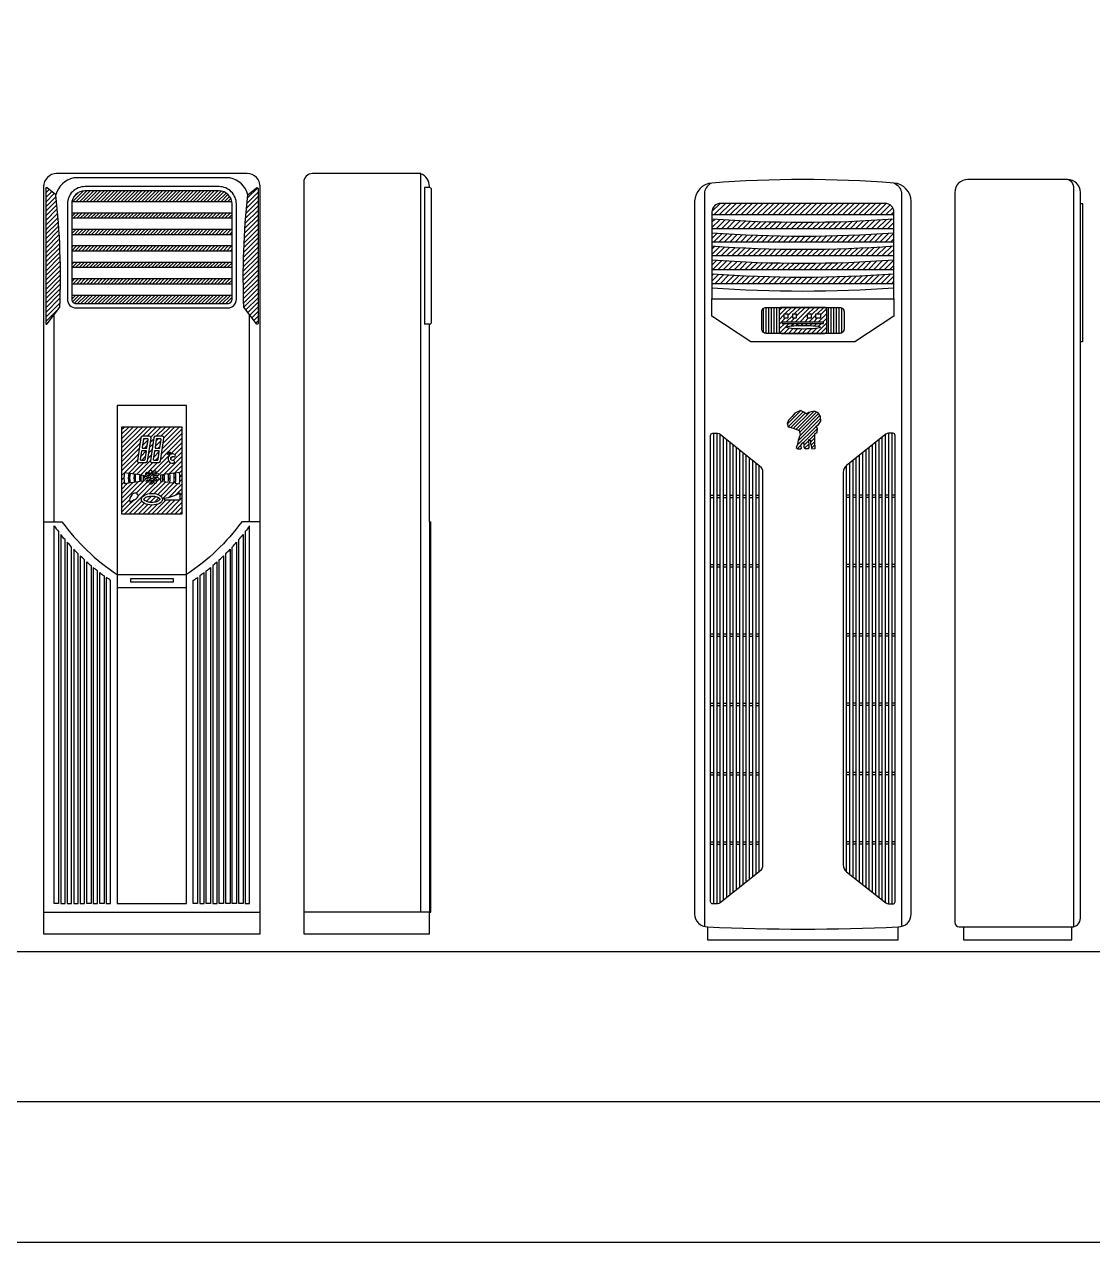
# Model space of a CAD drawing. Header units: inches. Extents: x 11.8 to 54.3, y 10.8 to 35.6.
# Drawn here: x 48.104 to 50.57, y 10.827 to 13.639 of the extents above; entities that cross this region are included whole.
import ezdxf

# ---------------------------------------------------------------- set-up
doc = ezdxf.new("R2010")
doc.units = ezdxf.units.IN
doc.header["$MEASUREMENT"] = 0
for name, color, linetype in [('02', 2, 'Continuous'), ('1', 1, 'Continuous'), ('8', 8, 'Continuous'), ('kadrbm', 4, 'Continuous')]:
    doc.layers.add(name, color=color, linetype=linetype)
pattern_1 = [(45, (0.990418, 17.0194565), (-0.0053033009, 0.0053033009), [])]

# ---------------------------------------------------------------- blocks, each defined once
blk = doc.blocks.new('kadrbm')
at = {"layer": 'kadrbm', "color": 4}
blk.add_lwpolyline([(0, 0), (0, 24.7972), (21, 24.7972), (21, 0), (0, 0)], close=True, dxfattribs=at)
blk.add_lwpolyline([(20.6631, 0.3257), (20.6631, 24.4603), (0.3369, 24.4603), (0.3369, 0.3257), (20.6631, 0.3257)], dxfattribs=at)

msp = doc.modelspace()

# ---------------------------------------------------------------- hatches: boundary and pattern name
at = {"layer": '8'}
h = msp.add_hatch(dxfattribs=at)
h.set_pattern_fill('ANSI31', color=256, scale=0.06, style=0)
h.set_pattern_definition(pattern_1)
h.paths.add_polyline_path([(48.1534, 12.9483, 0.720943), (48.157, 12.9471), (48.186, 12.9858, 0.037929), (48.1768, 13.2449), (48.1567, 13.2614, 0.632501), (48.1534, 13.2599)])
h = msp.add_hatch(dxfattribs=at)
h.set_pattern_fill('ANSI31,_O', color=256, scale=0.045)
h.set_pattern_definition([(45, (0.990418, 17.0194565), (-0.00397747564, 0.00397747564), [])])
h.paths.add_polyline_path([(48.5534, 13.2541), (48.3984, 13.2541), (48.3984, 13.2291), (48.583, 13.2291, 0.365977)])
h.paths.add_polyline_path([(48.3984, 13.2541), (48.2434, 13.2541, 0.365977), (48.2138, 13.2291), (48.3984, 13.2291)])
h.paths.add_polyline_path([(48.3984, 13.2031), (48.2134, 13.2031), (48.2134, 13.1911), (48.3984, 13.1911)])
h.paths.add_polyline_path([(48.5834, 13.2031), (48.3984, 13.2031), (48.3984, 13.1911), (48.5834, 13.1911)])
h.paths.add_polyline_path([(48.5834, 13.1651), (48.3984, 13.1651), (48.3984, 13.1531), (48.5834, 13.1531)])
h.paths.add_polyline_path([(48.3984, 13.1651), (48.2134, 13.1651), (48.2134, 13.1531), (48.3984, 13.1531)])
h.paths.add_polyline_path([(48.3984, 13.1271), (48.2134, 13.1271), (48.2134, 13.1151), (48.3984, 13.1151)])
h.paths.add_polyline_path([(48.5834, 13.1271), (48.3984, 13.1271), (48.3984, 13.1151), (48.5834, 13.1151)])
h.paths.add_polyline_path([(48.5834, 13.0891), (48.3984, 13.0891), (48.3984, 13.0771), (48.5834, 13.0771)])
h.paths.add_polyline_path([(48.3984, 13.0891), (48.2134, 13.0891), (48.2134, 13.0771), (48.3984, 13.0771)])
h.paths.add_polyline_path([(48.3984, 13.0511), (48.2134, 13.0511), (48.2134, 13.0391), (48.3984, 13.0391)])
h.paths.add_polyline_path([(48.5834, 13.0511), (48.3984, 13.0511), (48.3984, 13.0391), (48.5834, 13.0391)])
h.paths.add_polyline_path([(48.5834, 13.0131), (48.3984, 13.0131), (48.3984, 12.9941), (48.5734, 12.9941, 0.414214), (48.5834, 13.0041)])
h.paths.add_polyline_path([(48.3984, 13.0131), (48.2134, 13.0131), (48.2134, 13.0041, 0.414214), (48.2234, 12.9941), (48.3984, 12.9941)])
h = msp.add_hatch(dxfattribs=at)
h.set_pattern_fill('ANSI31', color=256, scale=0.06, style=0)
h.set_pattern_definition(pattern_1)
h.paths.add_polyline_path([(48.6434, 13.2599, 0.632501), (48.6401, 13.2614), (48.62, 13.2449, 0.037929), (48.6108, 12.9858), (48.6398, 12.9471, 0.720943), (48.6434, 12.9483)])
h = msp.add_hatch(dxfattribs=at)
h.set_pattern_fill('ANSI31,_O', color=256, scale=0.07)
h.set_pattern_definition([(45, (1.381889, 17.0059304), (-0.0061871843, 0.0061871843), [])])
h.paths.add_polyline_path([(50.111, 13.1995), (50.111, 13.2055, 0.414214), (50.091, 13.2255), (49.711, 13.2255, 0.414214), (49.691, 13.2055), (49.691, 13.1995)])
h.paths.add_polyline_path([(50.111, 13.1674), (50.111, 13.1898, -0.036568), (49.691, 13.1898), (49.691, 13.1674)])
h.paths.add_polyline_path([(49.691, 13.1576), (49.691, 13.137), (50.111, 13.137), (50.111, 13.1576, -0.036568)])
h.paths.add_polyline_path([(49.691, 13.1272), (49.691, 13.1049), (50.111, 13.1049), (50.111, 13.1272, -0.036568)])
h.paths.add_polyline_path([(49.691, 13.0951), (49.691, 13.0728), (50.111, 13.0728), (50.111, 13.0951, -0.036568)])
h.paths.add_polyline_path([(50.111, 13.0407), (50.111, 13.063, -0.036568), (49.691, 13.063), (49.691, 13.0407)])
h = msp.add_hatch(dxfattribs=at)
h.set_pattern_fill('ANSI31', color=256, scale=0.05, angle=45, style=0)
h.set_pattern_definition([(90, (5.7472863, 17.0040205), (-0.00625, 1e-18), [])])
h.paths.add_polyline_path([(49.956, 12.9305, -0.414214), (49.951, 12.9255), (49.986, 12.9255, 0.414214), (49.996, 12.9355), (49.996, 12.9755, 0.414214), (49.986, 12.9855), (49.951, 12.9855, -0.414214), (49.956, 12.9805)])
h.paths.add_polyline_path([(49.846, 12.9805, -0.414214), (49.851, 12.9855), (49.816, 12.9855, 0.414214), (49.806, 12.9755), (49.806, 12.9355, 0.414214), (49.816, 12.9255), (49.851, 12.9255, -0.414214), (49.846, 12.9305)])
h = msp.add_hatch(dxfattribs=at)
h.set_pattern_fill('ANSI31', color=256, scale=0.06, style=0)
h.set_pattern_definition([(45, (1.381889, 17.0059304), (-0.0053033009, 0.0053033009), [])])
h.paths.add_polyline_path([(49.956, 12.9805, 0.414214), (49.951, 12.9855), (49.851, 12.9855, 0.414214), (49.846, 12.9805), (49.846, 12.9305, 0.414214), (49.851, 12.9255), (49.951, 12.9255, 0.414214), (49.956, 12.9305)])
h.paths.add_polyline_path([(49.9109, 12.9696), (49.9208, 12.9696), (49.9208, 12.961), (49.9109, 12.961)], flags=16)
h.paths.add_polyline_path([(49.8866, 12.9696), (49.8866, 12.961), (49.8767, 12.961), (49.8767, 12.9696)], flags=16)
h.paths.add_polyline_path([(49.9488, 12.9515), (49.9488, 12.9485), (49.8533, 12.9485), (49.8533, 12.9515)], flags=16)
h.paths.add_polyline_path([(49.9299, 12.9696), (49.9427, 12.9696), (49.9427, 12.961), (49.9299, 12.961)], flags=16)
edge = h.paths.add_edge_path(flags=16)
edge.add_ellipse((49.9025, 12.9397), major_axis=(-0.0395, 0), ratio=0.106278, start_angle=0, end_angle=360)
h.paths.add_polyline_path([(49.8674, 12.9696), (49.8674, 12.961), (49.8574, 12.961), (49.8574, 12.9696)], flags=16)
h = msp.add_hatch(dxfattribs=at)
h.set_pattern_fill('ANSI31', color=256, scale=0.045, style=0)
h.set_pattern_definition([(45, (1.381889, 17.0059304), (-0.00397747564, 0.00397747564), [])])
h.paths.add_polyline_path([(49.9313, 12.7112), (49.937, 12.7148), (49.9421, 12.7224), (49.9418, 12.7335), (49.9364, 12.7419), (49.9277, 12.7461), (49.9138, 12.7431), (49.9096, 12.7392), (49.9033, 12.7437), (49.8958, 12.7473), (49.8825, 12.7416), (49.8759, 12.7338), (49.8678, 12.7248), (49.8645, 12.717), (49.8672, 12.7097), (49.8786, 12.7067), (49.8925, 12.7016), (49.8946, 12.6911), (49.8904, 12.6791), (49.8885, 12.6688), (49.8855, 12.6619), (49.8892, 12.6589), (49.8964, 12.6586), (49.8979, 12.6601), (49.8964, 12.6676), (49.8994, 12.6716), (49.9006, 12.6737), (49.9033, 12.6719), (49.9033, 12.6628), (49.9054, 12.6598), (49.9141, 12.6598), (49.9153, 12.6613), (49.9153, 12.6673), (49.915, 12.677), (49.915, 12.6806), (49.9183, 12.678), (49.9189, 12.6713), (49.9208, 12.6637), (49.9211, 12.6595), (49.9277, 12.6586), (49.9292, 12.6607), (49.9283, 12.6755), (49.9289, 12.6932), (49.934, 12.6974), (49.9349, 12.7058)])
h = msp.add_hatch(dxfattribs=at)
h.set_pattern_fill('ANSI31', color=256, scale=0.06, style=0)
h.set_pattern_definition(pattern_1)
h.paths.add_polyline_path([(48.4684, 12.7091), (48.3284, 12.7091), (48.3284, 12.5091), (48.4684, 12.5091)])
h.paths.add_polyline_path([(48.4532, 12.6448, -0.249843), (48.4499, 12.6403, 0.454863), (48.4429, 12.6393, 0.358553), (48.4434, 12.6327, 0.228666), (48.4495, 12.632, -0.324042), (48.4501, 12.6263, -0.249927), (48.4393, 12.6283, -0.351954), (48.4377, 12.6422, -0.482372)], flags=16)
h.paths.add_polyline_path([(48.441, 12.6486, -1.000001), (48.4338, 12.6486, -1.000001)], flags=16)
h.paths.add_polyline_path([(48.4386, 12.6486, -1.000002), (48.4362, 12.6486, -1.000002)], flags=0)
h.paths.add_polyline_path([(48.4181, 12.6302, -0.370926), (48.4145, 12.6271), (48.3985, 12.6271, -0.458868), (48.3949, 12.6312), (48.4031, 12.6849, -0.370926), (48.4066, 12.688), (48.4227, 12.688, -0.458868), (48.4262, 12.6838)], flags=16)
h.paths.add_polyline_path([(48.4168, 12.6616, -0.370926), (48.4156, 12.6605), (48.4068, 12.6605, -0.458868), (48.4057, 12.6619), (48.4085, 12.681, -0.370926), (48.4097, 12.682), (48.4185, 12.682, -0.458868), (48.4197, 12.6806)], flags=0)
h.paths.add_polyline_path([(48.4155, 12.6532), (48.4126, 12.6341, -0.370926), (48.4114, 12.6331), (48.4027, 12.6331, -0.458868), (48.4015, 12.6345), (48.4044, 12.6535, -0.370926), (48.4056, 12.6545), (48.4143, 12.6545, -0.458868)], flags=0)
h.paths.add_polyline_path([(48.3882, 12.6302, -0.370926), (48.3847, 12.6271), (48.3686, 12.6271, -0.458868), (48.3651, 12.6312), (48.3732, 12.6849, -0.370926), (48.3768, 12.688), (48.3928, 12.688, -0.458868), (48.3964, 12.6838)], flags=16)
h.paths.add_polyline_path([(48.4618, 12.6045, -0.076838), (48.4618, 12.5783), (48.4519, 12.5797, 0.077962), (48.4519, 12.6031)], flags=16)
h.paths.add_polyline_path([(48.4489, 12.6027, -0.07836), (48.4489, 12.5801), (48.439, 12.5814, 0.07996), (48.439, 12.6013)], flags=16)
h.paths.add_polyline_path([(48.3869, 12.6616, -0.370926), (48.3857, 12.6605), (48.377, 12.6605, -0.458868), (48.3758, 12.6619), (48.3787, 12.681, -0.370926), (48.3799, 12.682), (48.3886, 12.682, -0.458868), (48.3898, 12.6806)], flags=0)
h.paths.add_polyline_path([(48.436, 12.6009, -0.080545), (48.436, 12.5818), (48.4261, 12.5832, 0.083006), (48.4261, 12.5996)], flags=16)
h.paths.add_polyline_path([(48.3857, 12.6532), (48.3828, 12.6341, -0.370926), (48.3816, 12.6331), (48.3728, 12.6331, -0.458868), (48.3716, 12.6345), (48.3745, 12.6535, -0.370926), (48.3757, 12.6545), (48.3845, 12.6545, -0.458868)], flags=0)
h.paths.add_polyline_path([(48.4232, 12.5992, -0.08395), (48.4232, 12.5836), (48.4182, 12.5843, 0.085826), (48.4182, 12.5985)], flags=16)
h.paths.add_polyline_path([(48.4052, 12.6032, 0.002241), (48.4051, 12.6032, 0.003829)], flags=16)
h.paths.add_polyline_path([(48.4128, 12.5966, -0.24948), (48.4097, 12.5966, 0.285034), (48.4039, 12.5961, -0.420778), (48.4119, 12.6016, -0.682494)], flags=16)
h.paths.add_polyline_path([(48.3979, 12.6083, -0.24948), (48.3974, 12.6053, 0.285034), (48.3969, 12.5994, -0.420778), (48.3929, 12.6083, -0.682494)], flags=16)
h.paths.add_polyline_path([(48.4042, 12.592, -0.287459), (48.409, 12.5886, 0.245417), (48.4114, 12.5867, 0.682493), (48.4139, 12.591, 0.420778)], flags=16)
h.paths.add_polyline_path([(48.4023, 12.5936, -1.000001), (48.3945, 12.5936, -1.000001)], flags=16)
h.paths.add_polyline_path([(48.3901, 12.6019, 0.002241), (48.3901, 12.6019, 0.003829)], flags=16)
h.paths.add_polyline_path([(48.4086, 12.5817, -0.682494), (48.4039, 12.58, -0.24948), (48.4033, 12.583, 0.285034), (48.4018, 12.5887, -0.420778)], flags=16)
h.paths.add_polyline_path([(48.3867, 12.5947, -304.830785), (48.3867, 12.5947, -0.004538), (48.3867, 12.5947, -0.004447), (48.3868, 12.5946, 0.005705)], flags=16)
h.paths.add_polyline_path([(48.3954, 12.5823, 0.003829), (48.3953, 12.5823, 0.002241)], flags=16)
h.paths.add_polyline_path([(48.3888, 12.5869), (48.3888, 12.5869), (48.3888, 12.5869, -967089.331036)], flags=16)
h.paths.add_polyline_path([(48.3786, 12.5985, 0.085826), (48.3786, 12.5843), (48.3736, 12.5836, -0.08395), (48.3736, 12.5992)], flags=16)
h.paths.add_polyline_path([(48.3707, 12.5996, 0.083006), (48.3707, 12.5832), (48.3608, 12.5818, -0.080545), (48.3608, 12.6009)], flags=16)
h.paths.add_polyline_path([(48.4632, 12.5574), (48.4632, 12.5401), (48.4276, 12.5401), (48.4276, 12.5449, 0.087957)], flags=16)
h.paths.add_polyline_path([(48.3578, 12.6013, 0.07996), (48.3578, 12.5814), (48.3479, 12.5801, -0.07836), (48.3479, 12.6027)], flags=16)
edge = h.paths.add_edge_path(flags=16)
edge.add_ellipse((48.3985, 12.5425), major_axis=(-0.0244, 0), ratio=0.55, start_angle=0, end_angle=360)
edge = h.paths.add_edge_path(flags=0)
edge.add_spline(control_points=[(48.3801, 12.5425), (48.3801, 12.5424), (48.3801, 12.5423), (48.3802, 12.542), (48.3803, 12.5418), (48.3805, 12.5414), (48.3806, 12.5412), (48.3811, 12.5406), (48.3813, 12.5403), (48.3822, 12.5395), (48.3829, 12.539), (48.3846, 12.538), (48.3857, 12.5375), (48.3879, 12.5367), (48.3892, 12.5363), (48.3919, 12.5357), (48.3933, 12.5354), (48.3968, 12.5351), (48.399, 12.5351), (48.4032, 12.5353), (48.4052, 12.5357), (48.4089, 12.5366), (48.4106, 12.5372), (48.413, 12.5384), (48.4139, 12.5389), (48.4152, 12.5399), (48.4157, 12.5404), (48.4163, 12.5412), (48.4165, 12.5415), (48.4167, 12.5419), (48.4168, 12.5421), (48.4168, 12.5424), (48.4168, 12.5425), (48.4168, 12.5428), (48.4168, 12.543), (48.4166, 12.5434), (48.4164, 12.5437), (48.416, 12.5443), (48.4156, 12.5447), (48.4148, 12.5454), (48.4143, 12.5458), (48.4131, 12.5466), (48.4124, 12.547), (48.4104, 12.5479), (48.4089, 12.5484), (48.4057, 12.5492), (48.4039, 12.5496), (48.4003, 12.5499), (48.3984, 12.5499), (48.3947, 12.5498), (48.3929, 12.5495), (48.3895, 12.5488), (48.3879, 12.5484), (48.3852, 12.5473), (48.384, 12.5467), (48.3823, 12.5456), (48.3817, 12.5451), (48.3809, 12.5442), (48.3806, 12.5438), (48.3803, 12.5433), (48.3802, 12.5431), (48.3801, 12.5428), (48.3801, 12.5426), (48.3801, 12.5425)], knot_values=[0, 0, 0, 0, 0.136143, 0.136143, 0.272287, 0.272287, 0.40843, 0.40843, 0.544574, 0.544574, 0.756569, 0.756569, 0.968565, 0.968565, 1.18056, 1.18056, 1.392556, 1.392556, 1.694123, 1.694123, 1.99569, 1.99569, 2.297258, 2.297258, 2.512194, 2.512194, 2.72713, 2.72713, 2.887832, 2.887832, 3.048534, 3.048534, 3.209236, 3.209236, 3.369938, 3.369938, 3.53064, 3.53064, 3.691342, 3.691342, 3.852044, 3.852044, 4.012746, 4.012746, 4.27623, 4.27623, 4.539713, 4.539713, 4.803196, 4.803196, 5.06668, 5.06668, 5.330163, 5.330163, 5.593646, 5.593646, 5.788364, 5.788364, 5.983082, 5.983082, 6.135335, 6.135335, 6.283185, 6.283185, 6.283185, 6.283185], degree=3, periodic=0)
h.paths.add_polyline_path([(48.3449, 12.6031, 0.077962), (48.3449, 12.5797), (48.335, 12.5783, -0.076838), (48.335, 12.6045)], flags=16)
h.paths.add_polyline_path([(48.3647, 12.5459, -0.216438), (48.3557, 12.541, 0.287301), (48.3502, 12.5337, -0.251252), (48.3471, 12.5407, -0.243812), (48.3557, 12.5556, -0.908615)], flags=16)

# ---------------------------------------------------------------- linework, layer by layer
at = {"layer": '02'}
for p, q in [((48.749, 13.2741), (48.749, 11.5391)), ((49.019, 13.2941), (48.769, 13.2941)), ((49.019, 11.5891), (49.019, 13.2941)), ((50.5116, 13.2806), (50.2816, 13.2806)), ((49.0277, 13.2618), (49.0277, 12.9464)), ((49.039, 13.2618), (49.0277, 13.2618)), ((49.039, 13.2618), (49.039, 13.2641)), ((49.039, 13.2618), (49.039, 13.2618)), ((49.044, 12.9514), (49.044, 13.2568)), ((50.2516, 13.2506), (50.2516, 11.5655)), ((50.5416, 13.2255), (50.5416, 13.2506)), ((48.583, 13.2291), (48.2138, 13.2291)), ((48.5834, 13.2031), (48.2134, 13.2031)), ((48.5834, 13.1911), (48.2134, 13.1911)), ((49.691, 13.1995), (50.111, 13.1995)), ((48.5834, 13.1651), (48.2134, 13.1651)), ((49.691, 13.1674), (50.111, 13.1674)), ((48.5834, 13.1531), (48.2134, 13.1531)), ((49.691, 13.137), (50.111, 13.137)), ((48.5834, 13.1271), (48.2134, 13.1271)), ((48.5834, 13.1151), (48.2134, 13.1151)), ((49.691, 13.1049), (50.111, 13.1049)), ((48.5834, 13.0891), (48.2134, 13.0891)), ((48.5834, 13.0771), (48.2134, 13.0771)), ((48.5834, 13.0511), (48.2134, 13.0511)), ((49.691, 13.0728), (50.111, 13.0728)), ((48.5834, 13.0391), (48.2134, 13.0391)), ((49.691, 13.0407), (50.111, 13.0407)), ((48.5834, 13.0131), (48.2134, 13.0131)), ((48.1729, 12.4907), (48.1729, 12.9684)), ((48.6239, 12.4907), (48.6239, 12.9684)), ((49.039, 12.9464), (49.0277, 12.9464)), ((49.039, 12.4907), (49.039, 12.9464)), ((49.039, 12.9464), (49.039, 12.9464)), ((49.6954, 11.6086), (49.6954, 12.6947)), ((49.7029, 11.6086), (49.7029, 12.6947)), ((49.7104, 11.6112), (49.7104, 12.6921)), ((49.7179, 11.6172), (49.7179, 12.6861)), ((50.0842, 11.6172), (50.0842, 12.6861)), ((50.0917, 11.6112), (50.0917, 12.6921)), ((50.0992, 11.6086), (50.0992, 12.6947)), ((50.1067, 11.6086), (50.1067, 12.6947)), ((49.7254, 11.6232), (49.7254, 12.6802)), ((49.7329, 11.6291), (49.7329, 12.6742)), ((49.7404, 11.6351), (49.7404, 12.6682)), ((49.7479, 11.6411), (49.7479, 12.6622)), ((49.7554, 11.6471), (49.7554, 12.6563)), ((50.0467, 11.6471), (50.0467, 12.6563)), ((50.0542, 11.6411), (50.0542, 12.6622)), ((50.0617, 11.6351), (50.0617, 12.6682)), ((50.0692, 11.6291), (50.0692, 12.6742)), ((50.0767, 11.6232), (50.0767, 12.6802)), ((49.7629, 11.653), (49.7629, 12.6503)), ((49.7704, 11.659), (49.7704, 12.6443)), ((49.7779, 11.665), (49.7779, 12.6383)), ((49.7854, 11.671), (49.7854, 12.6324)), ((49.7929, 11.6769), (49.7929, 12.6264)), ((50.0092, 11.6769), (50.0092, 12.6264)), ((50.0167, 11.671), (50.0167, 12.6324)), ((50.0242, 11.665), (50.0242, 12.6383)), ((50.0317, 11.659), (50.0317, 12.6443)), ((50.0392, 11.653), (50.0392, 12.6503)), ((48.3479, 12.6027), (48.3578, 12.6013)), ((48.3608, 12.6009), (48.3707, 12.5996)), ((48.3736, 12.5992), (48.3786, 12.5985)), ((48.4232, 12.5992), (48.4182, 12.5985)), ((48.436, 12.6009), (48.4261, 12.5996)), ((48.4489, 12.6027), (48.439, 12.6013)), ((49.8004, 11.6829), (49.8004, 12.6204)), ((50.0017, 11.6829), (50.0017, 12.6204)), ((48.3578, 12.5814), (48.3479, 12.5801)), ((48.3707, 12.5832), (48.3608, 12.5818)), ((48.3786, 12.5843), (48.3736, 12.5836)), ((48.4182, 12.5843), (48.4232, 12.5836)), ((48.4261, 12.5832), (48.436, 12.5818)), ((48.439, 12.5814), (48.4489, 12.5801)), ((49.6879, 12.5517), (49.6954, 12.5517)), ((49.6879, 12.5467), (49.6954, 12.5467)), ((49.7029, 12.5517), (49.7104, 12.5517)), ((49.7029, 12.5467), (49.7104, 12.5467)), ((49.7179, 12.5517), (49.7254, 12.5517)), ((49.7179, 12.5467), (49.7254, 12.5467)), ((49.7329, 12.5517), (49.7404, 12.5517)), ((49.7329, 12.5467), (49.7404, 12.5467)), ((49.7479, 12.5517), (49.7554, 12.5517)), ((49.7479, 12.5467), (49.7554, 12.5467)), ((49.7629, 12.5517), (49.7704, 12.5517)), ((49.7629, 12.5467), (49.7704, 12.5467)), ((49.7779, 12.5517), (49.7854, 12.5517)), ((49.7779, 12.5467), (49.7854, 12.5467)), ((49.7929, 12.5517), (49.8004, 12.5517)), ((49.7929, 12.5467), (49.8004, 12.5467)), ((50.0092, 12.5517), (50.0017, 12.5517)), ((50.0092, 12.5467), (50.0017, 12.5467)), ((50.0242, 12.5517), (50.0167, 12.5517)), ((50.0242, 12.5467), (50.0167, 12.5467)), ((50.0392, 12.5517), (50.0317, 12.5517)), ((50.0392, 12.5467), (50.0317, 12.5467)), ((50.0542, 12.5517), (50.0467, 12.5517)), ((50.0542, 12.5467), (50.0467, 12.5467)), ((50.0692, 12.5517), (50.0617, 12.5517)), ((50.0692, 12.5467), (50.0617, 12.5467)), ((50.0842, 12.5517), (50.0767, 12.5517)), ((50.0842, 12.5467), (50.0767, 12.5467)), ((50.0992, 12.5517), (50.0917, 12.5517)), ((50.0992, 12.5467), (50.0917, 12.5467)), ((50.1142, 12.5517), (50.1067, 12.5517)), ((50.1142, 12.5467), (50.1067, 12.5467)), ((49.039, 12.4907), (49.039, 11.5891)), ((49.039, 12.4907), (49.042, 12.4907)), ((49.042, 11.5891), (49.042, 12.4907)), ((49.6879, 12.3917), (49.6954, 12.3917)), ((49.6879, 12.3867), (49.6954, 12.3867)), ((49.7029, 12.3917), (49.7104, 12.3917)), ((49.7029, 12.3867), (49.7104, 12.3867)), ((49.7179, 12.3917), (49.7254, 12.3917)), ((49.7179, 12.3867), (49.7254, 12.3867)), ((49.7329, 12.3917), (49.7404, 12.3917)), ((49.7329, 12.3867), (49.7404, 12.3867)), ((49.7479, 12.3917), (49.7554, 12.3917)), ((49.7479, 12.3867), (49.7554, 12.3867)), ((49.7629, 12.3917), (49.7704, 12.3917)), ((49.7629, 12.3867), (49.7704, 12.3867)), ((49.7779, 12.3917), (49.7854, 12.3917)), ((49.7779, 12.3867), (49.7854, 12.3867)), ((49.7929, 12.3917), (49.8004, 12.3917)), ((49.7929, 12.3867), (49.8004, 12.3867)), ((50.0092, 12.3917), (50.0017, 12.3917)), ((50.0092, 12.3867), (50.0017, 12.3867)), ((50.0242, 12.3917), (50.0167, 12.3917)), ((50.0242, 12.3867), (50.0167, 12.3867)), ((50.0392, 12.3917), (50.0317, 12.3917)), ((50.0392, 12.3867), (50.0317, 12.3867)), ((50.0542, 12.3917), (50.0467, 12.3917)), ((50.0542, 12.3867), (50.0467, 12.3867)), ((50.0692, 12.3917), (50.0617, 12.3917)), ((50.0692, 12.3867), (50.0617, 12.3867)), ((50.0842, 12.3917), (50.0767, 12.3917)), ((50.0842, 12.3867), (50.0767, 12.3867)), ((50.0992, 12.3917), (50.0917, 12.3917)), ((50.0992, 12.3867), (50.0917, 12.3867)), ((50.1142, 12.3917), (50.1067, 12.3917)), ((50.1142, 12.3867), (50.1067, 12.3867)), ((48.3184, 12.3691), (48.4784, 12.3691)), ((48.3184, 12.3391), (48.4784, 12.3391)), ((49.6879, 12.2317), (49.6954, 12.2317)), ((49.6879, 12.2267), (49.6954, 12.2267)), ((49.7029, 12.2317), (49.7104, 12.2317)), ((49.7029, 12.2267), (49.7104, 12.2267)), ((49.7179, 12.2317), (49.7254, 12.2317)), ((49.7179, 12.2267), (49.7254, 12.2267)), ((49.7329, 12.2317), (49.7404, 12.2317)), ((49.7329, 12.2267), (49.7404, 12.2267)), ((49.7479, 12.2317), (49.7554, 12.2317)), ((49.7479, 12.2267), (49.7554, 12.2267)), ((49.7629, 12.2317), (49.7704, 12.2317)), ((49.7629, 12.2267), (49.7704, 12.2267)), ((49.7779, 12.2317), (49.7854, 12.2317)), ((49.7779, 12.2267), (49.7854, 12.2267)), ((49.7929, 12.2317), (49.8004, 12.2317)), ((49.7929, 12.2267), (49.8004, 12.2267)), ((50.0092, 12.2317), (50.0017, 12.2317)), ((50.0092, 12.2267), (50.0017, 12.2267)), ((50.0242, 12.2317), (50.0167, 12.2317)), ((50.0242, 12.2267), (50.0167, 12.2267)), ((50.0392, 12.2317), (50.0317, 12.2317)), ((50.0392, 12.2267), (50.0317, 12.2267)), ((50.0542, 12.2317), (50.0467, 12.2317)), ((50.0542, 12.2267), (50.0467, 12.2267)), ((50.0692, 12.2317), (50.0617, 12.2317)), ((50.0692, 12.2267), (50.0617, 12.2267)), ((50.0842, 12.2317), (50.0767, 12.2317)), ((50.0842, 12.2267), (50.0767, 12.2267)), ((50.0992, 12.2317), (50.0917, 12.2317)), ((50.0992, 12.2267), (50.0917, 12.2267)), ((50.1142, 12.2317), (50.1067, 12.2317)), ((50.1142, 12.2267), (50.1067, 12.2267)), ((49.6879, 12.0717), (49.6954, 12.0717)), ((49.6879, 12.0667), (49.6954, 12.0667)), ((49.7029, 12.0717), (49.7104, 12.0717)), ((49.7029, 12.0667), (49.7104, 12.0667)), ((49.7179, 12.0717), (49.7254, 12.0717)), ((49.7179, 12.0667), (49.7254, 12.0667)), ((49.7329, 12.0717), (49.7404, 12.0717)), ((49.7329, 12.0667), (49.7404, 12.0667)), ((49.7479, 12.0717), (49.7554, 12.0717)), ((49.7479, 12.0667), (49.7554, 12.0667)), ((49.7629, 12.0717), (49.7704, 12.0717)), ((49.7629, 12.0667), (49.7704, 12.0667)), ((49.7779, 12.0717), (49.7854, 12.0717)), ((49.7779, 12.0667), (49.7854, 12.0667)), ((49.7929, 12.0717), (49.8004, 12.0717)), ((49.7929, 12.0667), (49.8004, 12.0667)), ((50.0092, 12.0717), (50.0017, 12.0717)), ((50.0092, 12.0667), (50.0017, 12.0667)), ((50.0242, 12.0717), (50.0167, 12.0717)), ((50.0242, 12.0667), (50.0167, 12.0667)), ((50.0392, 12.0717), (50.0317, 12.0717)), ((50.0392, 12.0667), (50.0317, 12.0667)), ((50.0542, 12.0717), (50.0467, 12.0717)), ((50.0542, 12.0667), (50.0467, 12.0667)), ((50.0692, 12.0717), (50.0617, 12.0717)), ((50.0692, 12.0667), (50.0617, 12.0667)), ((50.0842, 12.0717), (50.0767, 12.0717)), ((50.0842, 12.0667), (50.0767, 12.0667)), ((50.0992, 12.0717), (50.0917, 12.0717)), ((50.0992, 12.0667), (50.0917, 12.0667)), ((50.1142, 12.0717), (50.1067, 12.0717)), ((50.1142, 12.0667), (50.1067, 12.0667)), ((49.6879, 11.9117), (49.6954, 11.9117)), ((49.6879, 11.9067), (49.6954, 11.9067)), ((49.7029, 11.9117), (49.7104, 11.9117)), ((49.7029, 11.9067), (49.7104, 11.9067)), ((49.7179, 11.9117), (49.7254, 11.9117)), ((49.7179, 11.9067), (49.7254, 11.9067)), ((49.7329, 11.9117), (49.7404, 11.9117)), ((49.7329, 11.9067), (49.7404, 11.9067)), ((49.7479, 11.9117), (49.7554, 11.9117)), ((49.7479, 11.9067), (49.7554, 11.9067)), ((49.7629, 11.9117), (49.7704, 11.9117)), ((49.7629, 11.9067), (49.7704, 11.9067)), ((49.7779, 11.9117), (49.7854, 11.9117)), ((49.7779, 11.9067), (49.7854, 11.9067)), ((49.7929, 11.9117), (49.8004, 11.9117)), ((49.7929, 11.9067), (49.8004, 11.9067)), ((50.0092, 11.9117), (50.0017, 11.9117)), ((50.0092, 11.9067), (50.0017, 11.9067)), ((50.0242, 11.9117), (50.0167, 11.9117)), ((50.0242, 11.9067), (50.0167, 11.9067)), ((50.0392, 11.9117), (50.0317, 11.9117)), ((50.0392, 11.9067), (50.0317, 11.9067)), ((50.0542, 11.9117), (50.0467, 11.9117)), ((50.0542, 11.9067), (50.0467, 11.9067)), ((50.0692, 11.9117), (50.0617, 11.9117)), ((50.0692, 11.9067), (50.0617, 11.9067)), ((50.0842, 11.9117), (50.0767, 11.9117)), ((50.0842, 11.9067), (50.0767, 11.9067)), ((50.0992, 11.9117), (50.0917, 11.9117)), ((50.0992, 11.9067), (50.0917, 11.9067)), ((50.1142, 11.9117), (50.1067, 11.9117)), ((50.1142, 11.9067), (50.1067, 11.9067)), ((49.6879, 11.7517), (49.6954, 11.7517)), ((49.6879, 11.7467), (49.6954, 11.7467)), ((49.7029, 11.7517), (49.7104, 11.7517)), ((49.7029, 11.7467), (49.7104, 11.7467)), ((49.7179, 11.7517), (49.7254, 11.7517)), ((49.7179, 11.7467), (49.7254, 11.7467)), ((49.7329, 11.7517), (49.7404, 11.7517)), ((49.7329, 11.7467), (49.7404, 11.7467)), ((49.7479, 11.7517), (49.7554, 11.7517)), ((49.7479, 11.7467), (49.7554, 11.7467)), ((49.7629, 11.7517), (49.7704, 11.7517)), ((49.7629, 11.7467), (49.7704, 11.7467)), ((49.7779, 11.7517), (49.7854, 11.7517)), ((49.7779, 11.7467), (49.7854, 11.7467)), ((49.7929, 11.7517), (49.8004, 11.7517)), ((49.7929, 11.7467), (49.8004, 11.7467)), ((50.0092, 11.7517), (50.0017, 11.7517)), ((50.0092, 11.7467), (50.0017, 11.7467)), ((50.0242, 11.7517), (50.0167, 11.7517)), ((50.0242, 11.7467), (50.0167, 11.7467)), ((50.0392, 11.7517), (50.0317, 11.7517)), ((50.0392, 11.7467), (50.0317, 11.7467)), ((50.0542, 11.7517), (50.0467, 11.7517)), ((50.0542, 11.7467), (50.0467, 11.7467)), ((50.0692, 11.7517), (50.0617, 11.7517)), ((50.0692, 11.7467), (50.0617, 11.7467)), ((50.0842, 11.7517), (50.0767, 11.7517)), ((50.0842, 11.7467), (50.0767, 11.7467)), ((50.0992, 11.7517), (50.0917, 11.7517)), ((50.0992, 11.7467), (50.0917, 11.7467)), ((50.1142, 11.7517), (50.1067, 11.7517)), ((50.1142, 11.7467), (50.1067, 11.7467)), ((48.1484, 11.5891), (48.6484, 11.5891)), ((49.019, 11.5891), (48.749, 11.5891)), ((49.039, 11.5891), (49.019, 11.5891)), ((49.039, 11.5391), (49.039, 11.5891)), ((49.039, 11.5891), (49.042, 11.5891)), ((48.749, 11.5391), (49.039, 11.5391)), ((50.2616, 11.5555), (50.5216, 11.5555))]:
    msp.add_line(p, q, dxfattribs=at)
for points in [[(48.1484, 11.5391), (48.6484, 11.5391), (48.6484, 13.2641, 0.414214), (48.6184, 13.2941), (48.1784, 13.2941, 0.414214), (48.1484, 13.2641)], [(49.651, 11.5855, 0.414214), (49.681, 11.5555, 0.022727), (50.121, 11.5555, 0.414214), (50.151, 11.5855), (50.151, 13.2305, 0.380165), (50.111, 13.2725, 0.038094), (49.691, 13.2725, 0.380165), (49.651, 13.2305)], [(48.157, 12.9471), (48.186, 12.9858, 0.037929), (48.1768, 13.2449), (48.1567, 13.2614, 0.632501), (48.1534, 13.2599), (48.1534, 12.9483, 0.720943)], [(48.2034, 13.0041, 0.414214), (48.2234, 12.9841), (48.5734, 12.9841, 0.414214), (48.5934, 13.0041), (48.5934, 13.2241, 0.414214), (48.5534, 13.2641), (48.2434, 13.2641, 0.414214), (48.2034, 13.2241)], [(48.2134, 13.0041, 0.414214), (48.2234, 12.9941), (48.5734, 12.9941, 0.414214), (48.5834, 13.0041), (48.5834, 13.2241, 0.414214), (48.5534, 13.2541), (48.2434, 13.2541, 0.414214), (48.2134, 13.2241)], [(48.6398, 12.9471), (48.6108, 12.9858, -0.037929), (48.62, 13.2449), (48.6401, 13.2614, -0.632501), (48.6434, 13.2599), (48.6434, 12.9483, -0.720943)], [(50.111, 13.0055), (50.111, 13.2055, 0.414214), (50.091, 13.2255), (49.711, 13.2255, 0.414214), (49.691, 13.2055), (49.691, 13.0055)], [(49.806, 12.9355), (49.806, 12.9755, -0.414214), (49.816, 12.9855), (49.986, 12.9855, -0.414214), (49.996, 12.9755), (49.996, 12.9355, -0.414214), (49.986, 12.9255), (49.816, 12.9255, -0.414214)], [(49.851, 12.9255), (49.951, 12.9255, 0.414214), (49.956, 12.9305), (49.956, 12.9805, 0.414214), (49.951, 12.9855), (49.851, 12.9855, 0.414214), (49.846, 12.9805), (49.846, 12.9305, 0.414214)], [(48.3732, 12.6849), (48.3651, 12.6312, 0.458868), (48.3686, 12.6271), (48.3847, 12.6271, 0.370926), (48.3882, 12.6302), (48.3964, 12.6838, 0.458868), (48.3928, 12.688), (48.3768, 12.688, 0.370926)], [(48.4031, 12.6849), (48.3949, 12.6312, 0.458868), (48.3985, 12.6271), (48.4145, 12.6271, 0.370926), (48.4181, 12.6302), (48.4262, 12.6838, 0.458868), (48.4227, 12.688), (48.4066, 12.688, 0.370926)], [(49.6881, 12.6897, -0.414214), (49.6931, 12.6947), (49.7037, 12.6947, -0.163071), (49.7097, 12.6927), (49.8001, 12.6207, -0.235252), (49.8081, 12.6047), (49.8081, 11.6986, -0.235252), (49.8001, 11.6826), (49.7097, 11.6107, -0.163071), (49.7037, 11.6086), (49.6931, 11.6086, -0.414214), (49.6881, 11.6136)], [(50.114, 12.6897, 0.414214), (50.109, 12.6947), (50.0984, 12.6947, 0.163071), (50.0923, 12.6927), (50.002, 12.6207, 0.235252), (49.994, 12.6047), (49.994, 11.6986, 0.235252), (50.002, 11.6826), (50.0923, 11.6107, 0.163071), (50.0984, 11.6086), (50.109, 11.6086, 0.414214), (50.114, 11.6136)], [(48.3728, 12.6331), (48.3816, 12.6331, 0.370926), (48.3828, 12.6341), (48.3857, 12.6532, 0.458868), (48.3845, 12.6545), (48.3757, 12.6545, 0.370926), (48.3745, 12.6535), (48.3716, 12.6345, 0.458868)], [(48.377, 12.6605), (48.3857, 12.6605, 0.370926), (48.3869, 12.6616), (48.3898, 12.6806, 0.458868), (48.3886, 12.682), (48.3799, 12.682, 0.370926), (48.3787, 12.681), (48.3758, 12.6619, 0.458868)], [(48.4027, 12.6331), (48.4114, 12.6331, 0.370926), (48.4126, 12.6341), (48.4155, 12.6532, 0.458868), (48.4143, 12.6545), (48.4056, 12.6545, 0.370926), (48.4044, 12.6535), (48.4015, 12.6345, 0.458868)], [(48.4068, 12.6605), (48.4156, 12.6605, 0.370926), (48.4168, 12.6616), (48.4197, 12.6806, 0.458868), (48.4185, 12.682), (48.4097, 12.682, 0.370926), (48.4085, 12.681), (48.4057, 12.6619, 0.458868)], [(48.4495, 12.632, -0.228666), (48.4434, 12.6327, -0.358553), (48.4429, 12.6393, -0.454863), (48.4499, 12.6403, 0.249843), (48.4532, 12.6448, 0.482372), (48.4377, 12.6422, 0.351954), (48.4393, 12.6283, 0.249927), (48.4501, 12.6263, 0.324042)], [(48.3848, 12.6013, -0.682494), (48.3886, 12.6045, -0.24948), (48.3901, 12.6019, 0.285034), (48.3935, 12.5971, -0.420778)], [(48.3929, 12.6083, -0.682494), (48.3979, 12.6083, -0.24948), (48.3974, 12.6053, 0.285034), (48.3969, 12.5994, -0.420778)], [(48.4036, 12.6084, -0.682494), (48.4074, 12.6052, -0.24948), (48.4051, 12.6032, 0.285034), (48.401, 12.599, -0.420778)], [(48.4119, 12.6016, -0.682494), (48.4128, 12.5966, -0.24948), (48.4097, 12.5966, 0.285034), (48.4039, 12.5961, -0.420778)], [(48.383, 12.5907, -0.682494), (48.3839, 12.5957, -0.24948), (48.3867, 12.5946, 0.285034), (48.3924, 12.5931, -0.420778)], [(48.3884, 12.5815, -0.682494), (48.3859, 12.5858, -0.24948), (48.3888, 12.5869, 0.285034), (48.3941, 12.5894, -0.420778)], [(48.3986, 12.5779, -0.682494), (48.3939, 12.5796, -0.24948), (48.3954, 12.5823, 0.285034), (48.3978, 12.5876, -0.420778)], [(48.4086, 12.5817, -0.682494), (48.4039, 12.58, -0.24948), (48.4033, 12.583, 0.285034), (48.4018, 12.5887, -0.420778)], [(48.4139, 12.591, -0.682494), (48.4114, 12.5867, -0.24948), (48.409, 12.5886, 0.285034), (48.4042, 12.592, -0.420778)], [(48.3471, 12.5407, 0.251252), (48.3502, 12.5337, -0.287301), (48.3557, 12.541, 0.216438), (48.3647, 12.5459, 0.908615), (48.3557, 12.5556, 0.243812)], [(48.4276, 12.5449, 0.087957), (48.4632, 12.5574), (48.4632, 12.5401), (48.4276, 12.5401)], [(48.1879, 11.6091), (48.1979, 11.6091), (48.1979, 12.4493, -0.00778), (48.1879, 12.4615)], [(48.6089, 11.6091), (48.5989, 11.6091), (48.5989, 12.4493, 0.00778), (48.6089, 12.4615)], [(48.2029, 11.6091), (48.2129, 11.6091), (48.2129, 12.4323, -0.007378), (48.2029, 12.4435)], [(48.5939, 11.6091), (48.5839, 11.6091), (48.5839, 12.4323, 0.007378), (48.5939, 12.4435)], [(48.2179, 11.6091), (48.2279, 11.6091), (48.2279, 12.4168, -0.007045), (48.2179, 12.427)], [(48.2329, 11.6091), (48.2429, 11.6091), (48.2429, 12.4025, -0.006764), (48.2329, 12.4119)], [(48.5639, 11.6091), (48.5539, 11.6091), (48.5539, 12.4025, 0.006764), (48.5639, 12.4119)], [(48.5789, 11.6091), (48.5689, 11.6091), (48.5689, 12.4168, 0.007045), (48.5789, 12.427)], [(48.2579, 11.6091), (48.2479, 11.6091), (48.2479, 12.398, 0.006525), (48.2579, 12.3893)], [(48.2629, 11.6091), (48.2729, 11.6091), (48.2729, 12.3771, -0.006318), (48.2629, 12.3851)], [(48.2779, 11.6091), (48.2779, 12.3732, 0.006139), (48.2879, 12.3658), (48.2879, 11.6091)], [(48.5189, 11.6091), (48.5189, 12.3732, -0.006139), (48.5089, 12.3658), (48.5089, 11.6091)], [(48.5339, 11.6091), (48.5239, 11.6091), (48.5239, 12.3771, 0.006318), (48.5339, 12.3851)], [(48.5389, 11.6091), (48.5489, 11.6091), (48.5489, 12.398, -0.006525), (48.5389, 12.3893)]]:
    msp.add_lwpolyline(points, format="xyb", close=True, dxfattribs=at)
for points in [[(48.62, 13.2449, 0.286823), (48.5786, 13.2841), (48.2182, 13.2841, 0.286823), (48.1768, 13.2449)], [(50.5266, 11.5562), (50.5266, 13.2634, 0.304666), (50.5116, 13.2806)], [(49.691, 13.2725, 0.256913), (49.6737, 13.2519), (49.6737, 11.5564)], [(50.111, 13.2725, -0.256913), (50.1283, 13.2519), (50.1283, 11.5564)], [(50.2716, 11.5555), (50.2716, 11.5256), (50.5216, 11.5256), (50.5216, 11.5555, 0.414214), (50.5416, 11.5755), (50.5416, 12.9055), (50.5416, 13.2255), (50.5466, 13.2255), (50.5466, 12.9055), (50.5416, 12.9055)], [(48.335, 12.6045), (48.3449, 12.6031, 0.077962), (48.3449, 12.5797), (48.335, 12.5783)], [(48.3578, 12.6013, 0.07996), (48.3578, 12.5814, 0.07996)], [(48.3707, 12.5996, 0.083006), (48.3707, 12.5832, 0.083006)], [(48.3786, 12.5985, 0.085826), (48.3786, 12.5843, 0.085826)], [(48.4182, 12.5985, -0.085826), (48.4182, 12.5843, -0.085826)], [(48.4261, 12.5996, -0.083006), (48.4261, 12.5832, -0.083006)], [(48.439, 12.6013, -0.07996), (48.439, 12.5814, -0.07996)], [(48.4618, 12.6045), (48.4519, 12.6031, -0.077962), (48.4519, 12.5797), (48.4618, 12.5783)], [(48.1484, 12.4907), (48.1909, 12.4907, 0.091102), (48.3184, 12.3691, 0.091102)], [(48.6484, 12.4907), (48.6059, 12.4907, -0.091102), (48.4784, 12.3691, -0.091102)], [(48.1729, 12.4814, 0.008276), (48.1829, 12.4679), (48.1829, 11.6091), (48.1729, 11.6091), (48.1729, 12.4814)], [(48.6239, 12.4814, -0.008276), (48.6139, 12.4679), (48.6139, 11.6091), (48.6239, 11.6091), (48.6239, 12.4814)], [(48.3029, 12.3553, -0.005981), (48.2929, 12.3622), (48.2929, 11.6091), (48.3029, 11.6091), (48.3029, 12.3553)], [(48.4939, 12.3553, 0.005981), (48.5039, 12.3622), (48.5039, 11.6091), (48.4939, 11.6091), (48.4939, 12.3553)]]:
    msp.add_lwpolyline(points, format="xyb", dxfattribs=at)
for points in [[(50.111, 13.0055), (50.111, 12.9655), (50.021, 12.9055), (49.781, 12.9055), (49.691, 12.9655), (49.691, 13.0055)], [(49.9292, 12.6607), (49.9283, 12.6755), (49.9289, 12.6932), (49.934, 12.6974), (49.9349, 12.7058), (49.9313, 12.7112), (49.937, 12.7148), (49.9421, 12.7224), (49.9418, 12.7335), (49.9364, 12.7419), (49.9277, 12.7461), (49.9138, 12.7431), (49.9096, 12.7392), (49.9033, 12.7437), (49.8958, 12.7473), (49.8825, 12.7416), (49.8759, 12.7338), (49.8678, 12.7248), (49.8645, 12.717), (49.8672, 12.7097), (49.8786, 12.7067), (49.8925, 12.7016), (49.8946, 12.6911), (49.8904, 12.6791), (49.8885, 12.6688), (49.8855, 12.6619), (49.8892, 12.6589), (49.8964, 12.6586), (49.8979, 12.6601), (49.8964, 12.6676), (49.8994, 12.6716), (49.9006, 12.6737), (49.9033, 12.6719), (49.9033, 12.6628), (49.9054, 12.6598), (49.9141, 12.6598), (49.9153, 12.6613), (49.9153, 12.6673), (49.915, 12.677), (49.915, 12.6806), (49.9183, 12.678), (49.9189, 12.6713), (49.9208, 12.6637), (49.9211, 12.6595), (49.9277, 12.6586), (49.9292, 12.6607)], [(49.681, 11.5555), (49.681, 11.5255), (50.121, 11.5255), (50.121, 11.5555)]]:
    msp.add_lwpolyline(points, dxfattribs=at)
for points in [[(49.8574, 12.961), (49.8674, 12.961), (49.8674, 12.9696), (49.8574, 12.9696)], [(49.8767, 12.961), (49.8866, 12.961), (49.8866, 12.9696), (49.8767, 12.9696)], [(49.9109, 12.961), (49.9208, 12.961), (49.9208, 12.9696), (49.9109, 12.9696)], [(49.9299, 12.961), (49.9427, 12.961), (49.9427, 12.9696), (49.9299, 12.9696)], [(49.8533, 12.9485), (49.9488, 12.9485), (49.9488, 12.9515), (49.8533, 12.9515)], [(48.3184, 11.6091), (48.4784, 11.6091), (48.4784, 12.7591), (48.3184, 12.7591)], [(48.4684, 12.5091), (48.4684, 12.7091), (48.3284, 12.7091), (48.3284, 12.5091)], [(48.3488, 12.3522), (48.448, 12.3522), (48.448, 12.3588), (48.3488, 12.3588)]]:
    msp.add_lwpolyline(points, close=True, dxfattribs=at)
for centre, radius in [((48.4374, 12.6486), 0.0036), ((48.4374, 12.6486), 0.0012), ((48.3984, 12.5936), 0.0039)]:
    msp.add_circle(centre, radius, dxfattribs=at)
for centre, radius, start, end in [((48.769, 13.2741), 0.02, 90, 180), ((49.0066, 13.2641), 0.0324, 359.9231, 67.4571), ((50.2816, 13.2506), 0.03, 90, 180), ((50.5116, 13.2506), 0.03, 0, 90), ((49.039, 13.2568), 0.005, 0, 90), ((49.901, 16.0573), 2.8752, 265.8115, 274.1885), ((49.901, 16.0252), 2.8752, 265.8115, 274.1885), ((49.901, 15.9947), 2.8752, 265.8115, 274.1885), ((49.901, 15.9626), 2.8752, 265.8115, 274.1885), ((49.901, 15.9305), 2.8752, 265.8115, 274.1885), ((49.901, 15.8984), 2.8752, 265.8115, 274.1885), ((49.039, 12.9514), 0.005, 270, 0), ((48.4197, 12.5914), 0.0857, 171.2122, 188.7878), ((48.4197, 12.5914), 0.0727, 171.0389, 188.9611), ((48.4197, 12.5914), 0.0597, 170.7901, 189.2099), ((48.4197, 12.5914), 0.0467, 170.4026, 189.5974), ((48.3771, 12.5914), 0.0467, 350.4026, 9.5974), ((48.3771, 12.5914), 0.0597, 350.7901, 9.2099), ((48.3771, 12.5914), 0.0727, 351.0389, 8.9611), ((48.3771, 12.5914), 0.0857, 351.2122, 8.7878), ((50.2616, 11.5655), 0.01, 180, 270)]:
    msp.add_arc(centre, radius, start, end, dxfattribs=at)
for centre, major_axis, ratio in [((49.9025, 12.9397), (-0.0395, 0), 0.106278), ((48.3985, 12.5425), (-0.0244, 0), 0.55)]:
    msp.add_ellipse(centre, major_axis=major_axis, ratio=ratio, dxfattribs=at)
msp.add_open_spline([(48.3801, 12.5425), (48.3801, 12.5424), (48.3801, 12.5423), (48.3802, 12.542), (48.3803, 12.5418), (48.3805, 12.5414), (48.3806, 12.5412), (48.3811, 12.5406), (48.3813, 12.5403), (48.3822, 12.5395), (48.3829, 12.539), (48.3846, 12.538), (48.3857, 12.5375), (48.3879, 12.5367), (48.3892, 12.5363), (48.3919, 12.5357), (48.3933, 12.5354), (48.3968, 12.5351), (48.399, 12.5351), (48.4032, 12.5353), (48.4052, 12.5357), (48.4089, 12.5366), (48.4106, 12.5372), (48.413, 12.5384), (48.4139, 12.5389), (48.4152, 12.5399), (48.4157, 12.5404), (48.4163, 12.5412), (48.4165, 12.5415), (48.4167, 12.5419), (48.4168, 12.5421), (48.4168, 12.5424), (48.4168, 12.5425), (48.4168, 12.5428), (48.4168, 12.543), (48.4166, 12.5434), (48.4164, 12.5437), (48.416, 12.5443), (48.4156, 12.5447), (48.4148, 12.5454), (48.4143, 12.5458), (48.4131, 12.5466), (48.4124, 12.547), (48.4104, 12.5479), (48.4089, 12.5484), (48.4057, 12.5492), (48.4039, 12.5496), (48.4003, 12.5499), (48.3984, 12.5499), (48.3947, 12.5498), (48.3929, 12.5495), (48.3895, 12.5488), (48.3879, 12.5484), (48.3852, 12.5473), (48.384, 12.5467), (48.3823, 12.5456), (48.3817, 12.5451), (48.3809, 12.5442), (48.3806, 12.5438), (48.3803, 12.5433), (48.3802, 12.5431), (48.3801, 12.5428), (48.3801, 12.5426), (48.3801, 12.5425)], degree=3, knots=[0, 0, 0, 0, 0.136143, 0.136143, 0.272287, 0.272287, 0.40843, 0.40843, 0.544574, 0.544574, 0.756569, 0.756569, 0.968565, 0.968565, 1.18056, 1.18056, 1.392556, 1.392556, 1.694123, 1.694123, 1.99569, 1.99569, 2.297258, 2.297258, 2.512194, 2.512194, 2.72713, 2.72713, 2.887832, 2.887832, 3.048534, 3.048534, 3.209236, 3.209236, 3.369938, 3.369938, 3.53064, 3.53064, 3.691342, 3.691342, 3.852044, 3.852044, 4.012746, 4.012746, 4.27623, 4.27623, 4.539713, 4.539713, 4.803196, 4.803196, 5.06668, 5.06668, 5.330163, 5.330163, 5.593646, 5.593646, 5.788364, 5.788364, 5.983082, 5.983082, 6.135335, 6.135335, 6.283185, 6.283185, 6.283185, 6.283185], dxfattribs=at)
at = {"layer": '1'}
msp.add_line((33.6152, 11.4983), (53.9414, 11.4983), dxfattribs=at)

# ---------------------------------------------------------------- block references
at = {"layer": 'kadrbm'}
msp.add_blockref('kadrbm', (33.2783, 10.8267), dxfattribs=at)

doc.saveas('drawing.dxf')
